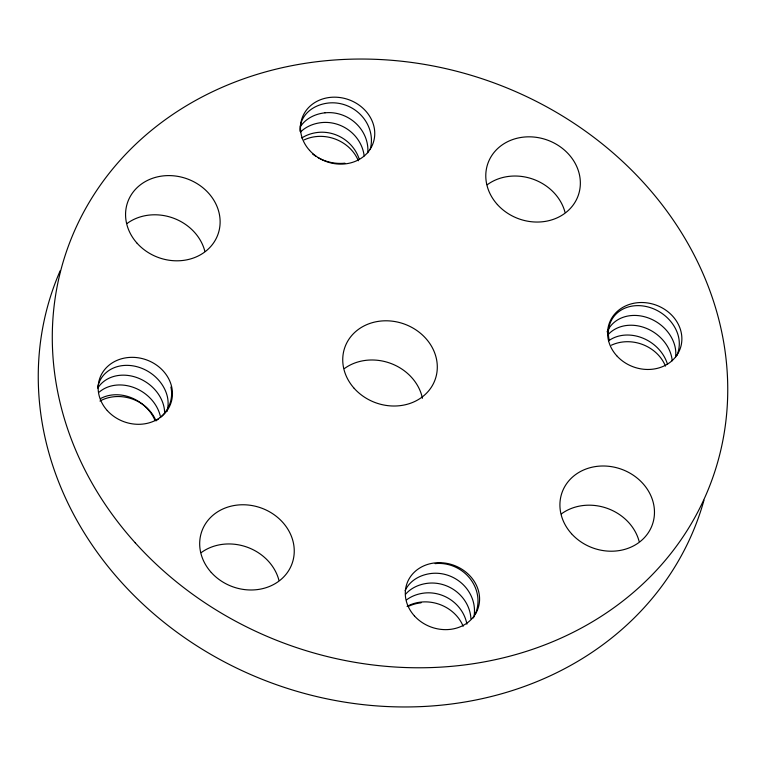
<?xml version="1.0" encoding="UTF-8"?>
<svg xmlns="http://www.w3.org/2000/svg" width="766" height="766" viewBox="0 0 766 766"><rect width="100%" height="100%" fill="white"/><g stroke="black" fill="none" stroke-linecap="round" stroke-linejoin="round"><path stroke-width="1.15" d="M703.973 500.217A342.364 299.152 19.7 0 1 275.636 684.411A342.364 299.152 19.7 0 1 60.208 270.685M344.403 368.561A47.932 41.881 19.7 0 1 391.139 363.553A47.932 41.881 19.7 0 1 422.439 398.291M201.152 552.669A47.932 41.881 19.7 0 1 278.92 580.255M561.382 513.9A47.932 41.881 19.7 0 1 639.15 541.485M487.262 184.74A47.932 41.881 19.7 0 1 565.021 212.316M127.032 223.509A47.932 41.881 19.7 0 1 204.8 251.085M99.944 401.049A37.658 32.909 19.7 0 1 156.034 420.936M304.198 139.881A37.658 32.909 19.7 0 1 358.344 160.774M611.335 345.227A37.658 32.909 19.7 0 1 665.472 366.11M407.072 606.385A37.658 32.909 19.7 0 1 463.162 626.282M466.906 624.137A37.237 34.47 30.3 0 0 424.575 593.018A37.237 29.931 13 0 0 406.66 599.778M435.098 563.623A37.237 34.47 30.3 0 1 469.903 578.416A37.237 34.47 30.3 0 1 475.284 614.093M474.355 616.046A37.237 34.47 30.3 0 1 473.292 617.932M474.154 615.548A37.237 34.47 30.3 0 0 431.593 573.428A37.237 29.931 13 0 0 405.128 590.643M470.937 618.756A37.237 34.47 30.3 0 0 428.089 583.223A37.237 29.931 13 0 0 405.779 594.014M408.46 606.356A37.237 29.931 13 0 1 421.07 602.804M608.491 340.908A37.237 30.937 32.7 0 1 667.531 364.386M607.697 335.096A37.237 30.937 32.7 0 1 643.813 327.388A37.237 30.937 32.7 0 1 671.571 356.65A37.237 33.455 3.1 0 1 672.194 360.815M609.123 339.826A37.237 30.937 32.7 0 1 636.469 305.653A37.237 30.937 32.7 0 1 678.59 337.05A37.237 33.455 3.1 0 1 676.838 355.587M607.093 331.86A37.237 30.937 32.7 0 1 642.913 316.358A37.237 30.937 32.7 0 1 675.076 346.854A37.237 33.455 3.1 0 1 675.555 357.291M300.55 131.972A37.237 29.931 13 0 1 321.509 122.598A37.237 34.47 30.3 0 1 364.166 155.929M344.93 163.187A37.237 29.931 13 0 1 318.168 157.672M316.205 156.503A37.237 29.931 13 0 1 312.538 153.909M299.946 131.254A37.237 29.931 13 0 1 328.528 103.008A37.237 34.47 30.3 0 1 370.17 149.399M325.014 112.813A37.237 34.47 30.3 0 1 367.814 152.76M300.368 126.696A37.237 29.931 13 0 1 325.014 112.803M359.235 159.165A37.237 34.47 30.3 0 0 317.995 132.403A37.237 29.931 13 0 0 301.756 137.995M97.713 388.151A37.237 30.937 32.7 0 1 133.945 376.642A37.237 30.937 32.7 0 1 163.895 406.574A37.237 33.455 3.1 0 1 164.613 412.836M97.684 387.395A37.237 30.937 32.7 0 1 131.905 365.698A37.237 30.937 32.7 0 1 167.4 396.778A37.237 33.455 3.1 0 1 167.045 411.332M99.274 392.068A37.237 30.937 32.7 0 1 134.797 387.912A37.237 30.937 32.7 0 1 160.381 416.369M100.681 398.492A37.237 30.937 32.7 0 1 154.866 420.055M170.904 386.993A37.237 33.455 3.1 0 1 160.199 417.575M158.466 418.964A37.237 33.455 3.1 0 1 156.637 420.247M135.228 542.816A342.364 299.152 19.7 0 0 709.402 486.63A342.364 299.152 19.7 0 0 325.416 60.773A342.364 299.152 19.7 0 0 135.228 542.816M354.17 388.324A47.932 41.881 19.7 0 0 434.648 380.874A47.932 41.881 19.7 0 0 381.229 321.011A47.932 41.881 19.7 0 0 354.17 388.324M211.292 572.489A47.932 41.881 19.7 0 0 291.683 564.628A47.932 41.881 19.7 0 0 237.92 505.005A47.932 41.881 19.7 0 0 211.292 572.489M571.522 533.72A47.932 41.881 19.7 0 0 651.904 525.859A47.932 41.881 19.7 0 0 598.15 466.235A47.932 41.881 19.7 0 0 571.522 533.72M497.393 204.551A47.932 41.881 19.7 0 0 577.784 196.69A47.932 41.881 19.7 0 0 524.021 137.066A47.932 41.881 19.7 0 0 497.393 204.551M137.171 243.32A47.932 41.881 19.7 0 0 217.554 235.459A47.932 41.881 19.7 0 0 163.8 175.835A47.932 41.881 19.7 0 0 137.171 243.32M414.406 615.893A37.658 32.909 19.7 0 0 477.563 609.717A37.658 32.909 19.7 0 0 435.327 562.866A37.658 32.909 19.7 0 0 414.406 615.893M107.269 410.557A37.658 32.909 19.7 0 0 170.435 404.371A37.658 32.909 19.7 0 0 128.19 357.53A37.658 32.909 19.7 0 0 107.269 410.557M309.579 150.385A37.658 32.909 19.7 0 0 372.736 144.209A37.658 32.909 19.7 0 0 330.5 97.359A37.658 32.909 19.7 0 0 309.579 150.385M616.707 355.73A37.658 32.909 19.7 0 0 679.863 349.545A37.658 32.909 19.7 0 0 637.628 302.704A37.658 32.909 19.7 0 0 616.707 355.73"/></g></svg>
